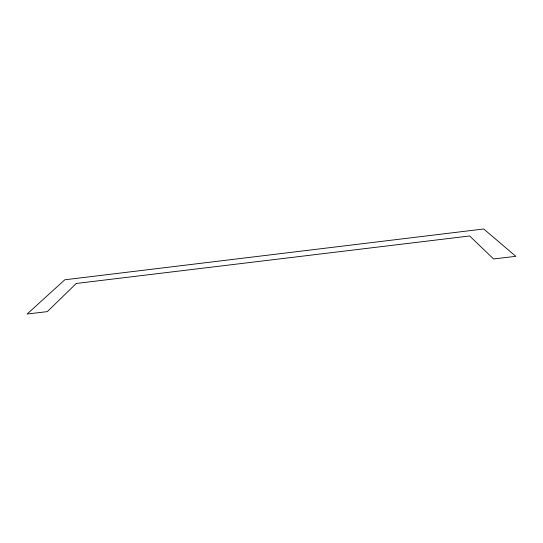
<?xml version="1.0" encoding="UTF-8"?>
<svg xmlns="http://www.w3.org/2000/svg" width="543" height="543" viewBox="0 0 543 543"><rect width="100%" height="100%" fill="white"/><g stroke="black" fill="none" stroke-linecap="round" stroke-linejoin="round"><path stroke-width="0.81" d="M76.258 283.46L47.302 311.628L27.15 314.01L64.807 279.788L483.711 228.99L515.85 256.33L493.594 258.957L469.647 235.974L76.258 283.46"/></g></svg>
